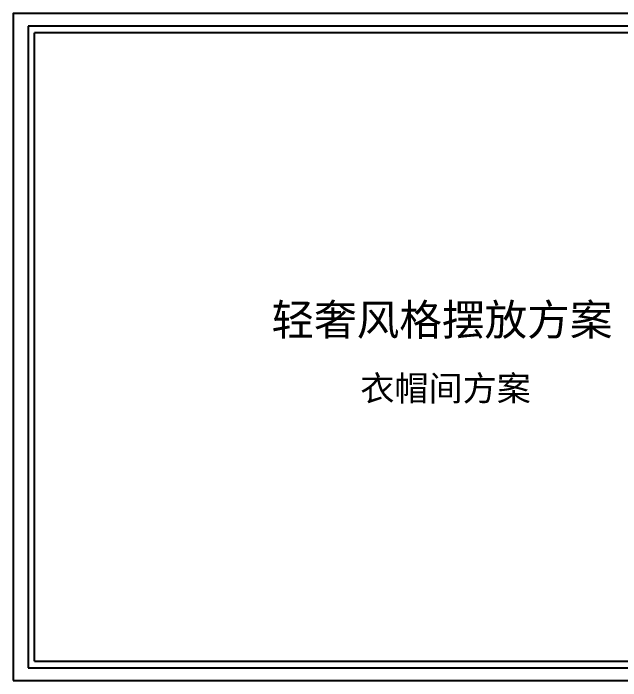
# Model space of a CAD drawing. Extents: x 23971 to 232415, y -48119 to 67869.
# Drawn here: x 165127 to 174844, y -33220 to -22545 of the extents above; entities that cross this region are included whole.
import ezdxf

# ---------------------------------------------------------------- set-up
doc = ezdxf.new("R2010")
doc.units = 0
doc.header["$LTSCALE"] = 1000
doc.header["$MEASUREMENT"] = 0
doc.layers.add('T-001图框', color=4, linetype='Continuous')
doc.styles.add('ZZ', font='')
doc.styles.get('ZZ').set_extended_font_data('SimHei')

# ---------------------------------------------------------------- blocks, each defined once
blk = doc.blocks.new('书房封面')
at = {"color": 251}
for p, q in [((80419, 2265), (65765, 2265)), ((65765, 2265), (65765, -7996)), ((65765, -7996), (80419, -7996))]:
    blk.add_line(p, q, dxfattribs=at)
for p, q in [((80316, 2162), (65868, 2162)), ((65868, -7893), (65868, 2162)), ((65868, -7893), (80316, -7893))]:
    blk.add_line(p, q)
blk.add_lwpolyline([(65528, -8203), (80626, -8203), (80626, 2472), (65528, 2472)], close=True)

msp = doc.modelspace()

# ---------------------------------------------------------------- block references
msp.add_blockref('书房封面', (99598.1, -25016.6))

# ---------------------------------------------------------------- texts
at = {"layer": 'T-001图框', "color": 1, "ltscale": 1000, "attachment_point": 1, "style": 'ZZ'}
for s, insert, char_height in [('{\\fYouYuan|b0|i0|c134|p49;轻奢风格摆放方案}', (169255.9, -27196.2), 500), ('{\\fYouYuan|b0|i0|c134|p49;衣帽间方案}', (170678.7, -28342.7), 400)]:
    msp.add_mtext_dynamic_manual_height_columns(s, width=8790.519, gutter_width=250, heights=[0], dxfattribs=dict(at, insert=insert, char_height=char_height))

doc.saveas('drawing.dxf')
